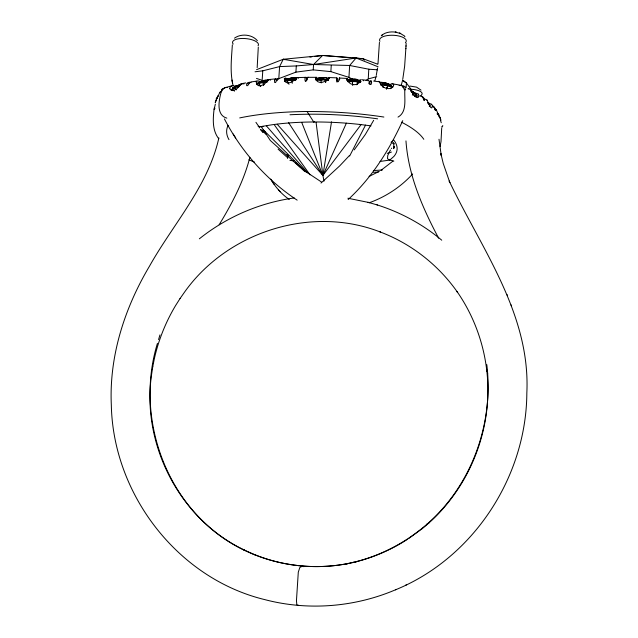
<?xml version="1.0" encoding="UTF-8"?>
<svg xmlns="http://www.w3.org/2000/svg" width="638" height="638" viewBox="0 0 638 638"><rect width="100%" height="100%" fill="white"/><g stroke="black" fill="none" stroke-linecap="round" stroke-linejoin="round"><path stroke-width="0.96" d="M232.12 90.054L232.152 89.631L232.232 90.644L232.519 88.251L235.869 86.146L241.523 84.328M256.205 81.784A4.442 2.592 43.5 0 1 256.46 81.497C257.417 80.428 260.097 80.922 260.312 82.198M287.339 79.59L287.252 78.968M262.569 132.425L262.226 130.91A4.067 3.19 -21.3 0 0 261.931 130.575M257.17 67.676L258.294 47.148M441.703 128.278L441.002 141.644L440.084 146.525M336.888 82.047L337.024 78.49M336.792 79.112L337.223 81.473A0.813 0.694 -2.8 0 0 338.451 81.544L339.376 77.995L347.239 78.474L347.216 79.957M437.453 114.058L437.429 114.473L437.405 113.516L437.381 114.497M402.809 78.929L404.636 66.288L405.88 48.257M427.827 103.093L427.843 102.67L429.39 103.691L429.565 106.307L429.821 104.712M428.465 103.093L429.845 105.501M428.967 103.858L428.983 103.436M429.35 104.417L429.39 103.691L427.899 102.487M429.645 104.672L429.661 104.249M429.757 106.067L429.797 105.334M316.982 78.753L317.006 78.203L316.017 78.195M411.239 91.728L411.343 89.743L406.398 82.94L402.498 79.886M410.856 90.835L413.241 91.968L413.392 93.523L412.347 95.142M417.037 96.777L416.55 95.317L414.261 93.284L411.143 91.585M414.987 94.041L414.261 93.284M415.625 94.488L415.003 93.706M416.55 95.317L416.175 94.312L413.241 91.968L411.893 91.864M416.845 95.7L416.574 94.887M417.005 96.186L416.861 95.365M339.416 80.021L339.456 78.562M405.991 46.247L406.143 43.264M406.151 87.725L406.398 82.94L402.395 80.524M352.686 85.484C351.554 77.7 354.887 77.549 361.068 81.68M380.415 84.71L384.275 85.021L383.031 84.288L380.431 84.376M391.963 86.433L389.236 84.272L385.041 82.725L379.769 82.294C384.451 82.198 389.18 83.466 392.474 86.92L392.45 87.358L384.299 84.575M386.724 85.396L386.748 84.958L385.543 84.798M386.453 89.272L387.912 85.045L389.236 84.272L386.66 83.522M388.965 85.931L388.989 85.484L382.752 82.725L380.328 83.474L379.323 81.8L373.581 81.042M389.978 86.194L388.989 85.484M390.903 86.593L389.993 85.859M405.856 48.727L406.015 45.769M379.427 42.363L377.991 63.8M381.707 84.806L381.731 84.368M356.73 81.839L356.754 81.401L352.942 80.843L347.877 80.93L347.83 81.704L355.478 81.608L360.207 82.549M357.336 84.12L357.982 81.457L359.928 80.675L359.433 80.779C355.629 78.793 351.044 78.665 346.952 79.758M359.106 82.318L359.13 81.871L353.053 79.303L347.877 80.93M360.566 80.141L360.135 79.622L359.585 80.914M366.029 80.516L368.246 78.921L368.796 69.207L349.648 65.483L313.561 64.51L283.24 59.27L256.572 69.654M353.157 79.479L348.946 77.358L349.648 65.483L356.092 58.002L363.126 58.76L377.744 64.231M349.066 81.449L349.09 81.002M351.618 81.401L351.642 80.954M354.194 81.536L354.218 81.09M348.946 77.358L330.867 71.623L331.25 65.371M317.238 80.117L317.269 79.678L320.914 79.264L326.066 79.559L329.088 78.681L325.085 77.533L319.869 77.605L315.523 78.865L316.121 80.452L323.45 79.87L328.506 80.508M319.63 79.902L319.654 79.463M322.158 79.87L322.182 79.431M324.742 80.021L324.774 79.575M325.755 82.262L326.066 79.559L321.743 77.74L319.869 77.605L317.66 78.657M327.286 80.34L326.066 79.559M435.579 110.549L434.964 108.261A4.952 4.402 -42.3 0 0 433.633 106.761M277.155 79.256L295.904 72.142L313.218 69.869L313.561 64.51L322.581 55.458L356.092 58.002L378.119 66.807M293.639 77.964L284.452 80.978L284.428 81.417L288.28 80.5L288.304 80.061L295.729 79.957M288.28 80.5L289.453 79.981M289.429 80.316L290.625 80.292L290.657 79.846M290.625 80.292L293.121 80.252L293.153 79.814M293.121 80.252L294.437 79.917M295.904 72.142L296.311 65.929L313.561 64.51L356.092 58.002M347.216 78.514L347.2 79.032M278.814 78.314L279.603 66.599L283.24 59.27L322.581 55.458L350.27 57.715M286.183 80.882L286.215 80.444M288.201 83.498L286.741 79.248L284.484 80.667M261.692 82.717L262.856 82.007L266.509 82.071L266.477 82.509L260.631 82.828L256.588 84.248L256.261 81.839M296.311 65.929L279.603 66.599L262.792 70.81L262.13 80.332L256.492 78.402M263.996 82.525L264.028 82.087M257.194 83.849L258.765 82.733L265.894 80.268M257.904 83.594L257.935 83.163M260.089 86.058L258.709 83.482L259.419 81.983L263.51 80.468L268.271 80.069L263.51 80.468L261.692 82.039M259.634 83.084L261.724 82.286M232.352 44.867C231.49 58.385 229.832 72.198 233.077 85.532M232.232 89.224L233.341 87.725M233.317 88.052L233.931 87.35M235.605 89.304L234.64 86.896L241.802 84.304M235.398 87.215L235.422 86.784L239.449 86.106L239.417 86.537L233.899 87.773M237.256 86.792L237.288 86.361M238.293 86.8L238.349 86.058L240.207 84.511L235.869 86.146L232.519 88.251L232.463 88.993L234.449 91.194M232.838 88.459L232.87 88.028M214.224 107.981C212.996 118.237 211.904 129.993 218.722 138.693M392.043 83.809L389.659 84.583L389.603 85.141M214.528 107.647L215.341 104.098M377.521 68.019L376.253 75.459M382.712 86.975L382.752 82.725M314.367 121.547L313.92 122.305L307.077 111.554A142.984 40.672 3.3 0 1 383.877 117.049M152.785 366.547L151.557 374.658C140.807 448.801 184.358 527.363 254.65 554.733L253.988 554.462C285.417 567.27 320.77 569.981 353.827 562.333L352.734 562.58C372.201 558.043 390.855 550.115 407.61 539.214M331.529 121.834L322.9 175.434L324 181.176M304.916 78.578L305.131 80.89A0.813 0.686 -22.8 0 0 305.674 81.154M152.769 366.643L154.372 358.572C158.575 339.887 165.784 321.887 175.649 305.458L180.044 298.544M418.887 96.29L418.584 94.448M360.534 80.476L359.369 82.653L356.897 84.248A6.851 5.973 10.6 0 1 356.203 84.423A7.002 6.205 12.7 0 1 349.959 83.315L348.093 81.425L347.239 79.375M218.882 137.92C208.052 186.376 173.249 223.842 149.515 266.134C124.737 307.811 109.074 355.924 111.315 404.795L111.323 404.994C113.078 494.179 177.651 578.61 265.017 599.672L265.735 599.864C308.88 610.973 355.541 607.065 396.405 589.408M284.396 79.024L284.795 81.082M216.298 100.19L215.221 102.431L216.457 99.464A4.897 4.57 57.7 0 1 216.609 99.273M402.251 81.449L401.174 85.636M157.434 343.356C133.446 421.375 169.269 514.587 244.314 550.004L243.652 549.709L252.297 553.68L251.635 553.385C281.669 566.273 315.547 569.822 347.622 563.593L346.482 563.832L356.435 561.631L355.334 561.871C382.018 555.172 406.948 541.877 427.564 523.67L427.077 524.101C471.841 485.063 493.932 423.265 486.794 364.601M249.889 157.307C243.7 181.391 232.025 203.618 219.153 224.743M375.846 77.182L374.865 80.739M232.144 89.256L232.264 88.794M307.125 79.12L307.277 78.546M216.489 98.491L216.346 99.353M307.069 79.311L306.32 80.874A0.813 0.67 -23.5 0 1 305.69 81.138M328.833 78.091L329.009 77.549L336.928 77.868M328.913 77.828L327.461 80.524M325.452 82.222L326.018 80.324M158.559 339.591L159.963 334.886M274.643 80.093L274.611 82.358A0.805 0.622 -34.9 0 0 275.736 82.278L276.82 79.909M217.686 96.888L219.966 92.175M216.577 98.22L217.622 96.49M346.37 123.158L322.9 175.434L277.227 124.266M356.706 84.79L357.934 82.222M402.745 120.63C389.387 149.858 371.922 177.611 348.157 199.542M246.962 83.618C245.383 87.095 248.661 85.939 248.876 83.299M349.656 156.007L365.534 125.088M262.992 126.268L262.912 126.412A1.571 1.284 66.9 0 1 262.585 126.755L258.119 126.332M373.669 120.319L365.287 134.538L354.186 149.914M394.499 146.724L393.606 148.654L394.132 146.668L393.909 147.705L393.75 144.531M386.437 88.315L387.864 85.811M389.882 151.047L387.752 155.505L387.505 158.407A1.443 1.116 73.5 0 0 387.744 158.862L389.22 159.859L393.829 161.095M405.17 89.679L405.018 87.366M296.71 78.426L295.227 80.579M390.193 150.512L390.504 149.994M391.389 148.566L391.668 148.128M230.095 86.84L229.816 88.682M259.156 127.951L260.057 126.826A53.074 15.679 4 0 1 262.489 126.332L271.828 124.801A114.824 32.538 3.3 0 1 359.314 124.394M267.641 80.428L264.172 84.383M179.988 298.624L184.677 291.933C227.463 231.769 311.464 204.91 380.607 232.128L379.945 231.865C411.183 243.612 438.577 265.073 457.637 292.451L457.007 291.526C473.452 315.14 483.732 342.925 486.882 371.515L486.81 370.877C493.621 429.972 468.451 491.475 422.077 528.758L422.603 528.312M429.262 106.323L429.589 105.884M221.944 89.487C219.209 98.196 215.253 114.896 226.817 118.126M361.06 124.617L322.9 175.434L288.44 122.424M223.069 88.913L221.546 91.441M305.275 77.581L305.913 77.413M238.955 86.601L240.582 84.487M390.464 88.674L391.716 87.127L391.756 86.369L390.927 86.154M238.676 86.943L236.961 88.65A7.417 4.394 -54.7 0 1 236.02 89.256M349.401 155.584L339.703 165.88L321.026 183.058M412.666 173.943C400.808 186.974 385.679 196.871 369.107 202.82M267.904 80.093L268.981 79.527L270.568 80.125M234.074 88.028L235.869 86.146L237.607 86.146M307.731 77.469L308.25 77.35M381.277 35.8C385.177 31.94 391.254 31.414 396.421 32.251L395.257 32.083L400.704 33.543L399.484 33.024M414.796 96.362L416.135 95.062L415.641 94.049M370.447 81.074L370.12 81.409L371.077 81.528M258.071 83.211L259.419 81.983L260.934 82.023M234.489 38.152C241.076 33.328 252.034 34.308 257.353 40.665M392.952 161.111L381.014 170.314M428.816 522.993L429.294 522.586M381.723 35.353L382.648 34.58M240.925 84.136L243.174 83.546M199.359 238.811C226.562 217.016 259.69 202.732 294.222 197.947M230.414 86.497L232.854 85.755L236.842 86.433M421.83 528.91L408.44 538.695M220.389 91.776L221.593 91.138M218.044 96.107L218.587 95.732M277.474 78.913L278.631 78.721M285.146 80.396L286.741 79.248L291.064 77.995L296.215 77.932L291.064 77.995L288.248 79.391L286.741 79.248M391.046 142.274L392.681 141.142M257.776 83.004L259.419 81.983M275.353 79.024L276.302 78.881A21.604 8.358 85.6 0 1 277.546 79.495M379.307 171.327L369.067 176.447M249.785 82.27L251.468 82.015A19.435 11.037 78.9 0 1 251.627 82.119M387.218 153.423L391.413 152.067M398.016 117.105C407.379 111.849 404.229 98.954 404.851 89.767M395.48 589.823C473.42 558.011 526.39 476.817 526.836 393.008C530.625 313.872 481.459 248.9 449.184 181.017L449.854 182.62L443.235 163.448L440.874 153.606L441.241 155.449L439 139.243M256.62 83.809L257.218 83.522M405.704 585.158L406.581 584.767M368.477 80.492L369.035 80.731M346.609 80.109L350.421 78.976L353.077 79.112M368.246 78.921L376.739 76.648M224.576 87.773L231.841 85.843M322.477 77.573L316.169 79.686L317.269 79.678M298.488 605.247L297.523 605.334L296.814 604.537L296.455 600.661L298.297 572.126L299.852 567.469L302.444 566.121L303.879 566.688M399.603 85.516L401.35 85.38A5.925 2.887 -82.4 0 1 402.801 87.302M241.746 83.642L245.766 82.9M393.917 143.311L392.785 143.502M251.874 81.839L256.851 81.074M234.64 86.896L235.422 86.784M259.371 81.776L260.312 81.656M309.948 57.077L311.886 56.83M314.805 56.455L322.581 55.458M255.041 71.783L262.792 70.81M380.025 161.454L389.826 160.066L393.893 156.422A119.123 34.883 4.3 0 0 393.391 139.61M402.187 85.971L403.248 85.955M275.76 78.857L268.622 79.567M258.765 82.733L259.658 82.645M225.82 87.486L227.351 87.47M316.153 77.286L316.273 77.294A11.037 2.01 -81.4 0 1 316.392 77.334A23.957 4.275 -84.5 0 1 316.95 78.243M285.999 79.136L287.355 79.04M297.547 77.541L297.659 77.541A10.966 2.584 80.2 0 1 297.826 77.565A23.813 5.758 82.9 0 1 298.632 78.227M373.509 172.3L378.39 172.013M289.979 114.76C319.239 113.293 348.643 114.72 377.64 118.843M297.388 77.589L305.562 77.35M285.361 78.131L285.625 78.147A11.46 4.434 -84.6 0 1 285.888 78.195A24.723 9.482 -88.2 0 1 287.244 79.032M305.905 78.251L306.719 78.243L306.447 77.9M408.001 88.778L408.352 88.778A11.101 6.914 -66 0 1 408.862 88.849M287.236 80.077L288.304 80.061M307.955 77.318L316.352 77.326M409.827 86.058L416.55 87.127L421.024 90.141M336.553 78.769L337.039 78.801M356.754 81.401L357.982 81.457M339.472 78.921L339.902 78.945M414.947 92.869L418.289 94.057M368.796 69.207L377.56 69.805M346.737 79.367L347.255 79.399M386.748 84.958L387.912 85.045M352.248 57.875L363.126 58.76L364.585 60.044M359.617 80.364L360.63 80.452M384.275 85.021L385.527 85.133M363.174 80.683L363.684 80.731M313.218 69.869L330.867 71.623M315.523 78.865L316.919 79M262.696 131.109L262.497 131.093A25.927 19.714 -67.5 0 0 261.883 131.053M361.594 79.694L367.616 80.332M359.409 124.394L371.021 125.861M294.413 80.252L295.697 80.404M293.887 160.872L289.947 160.385M347.877 198.227L368.493 202.429M427.731 102.718L431.447 104.201M408.87 88.818L410.561 89.679M392.043 83.785A11.332 5.375 -79.6 0 1 392.434 83.801L401.541 85.412M413.432 92.773L412.491 92.598L412.467 93.036L414.245 93.714M420.083 95.556L421.726 96.202M389.659 84.583L390.783 84.83M327.31 79.902L328.522 80.173M283.24 59.27L284.931 59.669M424.629 98.93L426.838 100.062M376.97 204.87L377.481 205.013C400.911 212.454 422.898 224.409 441.743 240.199M367.982 202.286L377.481 205.013M328.61 78.578L325.085 77.533L321.743 77.74L320.914 79.264L321.209 82.948M359.13 81.871L360.223 82.214M392.817 83.873L393.63 84.519M260.607 129.634L261.213 129.905A4.402 3.445 -48.1 0 1 261.987 130.535M254.602 162.18L248.908 159.803M399.835 33.176L404.093 35.728M296.176 79.583L292.818 78.139L291.901 79.654L292.244 83.315M267.793 81.975L264.427 80.476L262.856 82.007L263.661 85.612M432.963 106.49L433.593 106.817M431.79 104.616L433.17 106.195A4.976 4.322 -64.2 0 1 434.247 107.583M422.619 96.84L420.968 96.274A18.047 14.61 -58.5 0 0 420.745 96.234M393.837 143.821L393 142.705L394.164 143.997M321.416 181.982L309.103 173.815M297.164 200.149C266.445 179.804 241.363 151.597 224.409 118.915M289.253 199.463C281.605 194.215 275.393 187.086 270.735 179.111M383.215 86.943L381.388 85.229M359.433 80.779L360.717 81.768M287.1 157.283L278.072 149.093M304.812 171.558L270.305 140.48L261.644 127.265M286.956 154.619L288.4 155.967M295.601 162.69L300.642 167.403M263.183 129.721L306.591 172.611M278.615 190.044L280.241 191.775M413.241 91.968L415.155 94.001M404.468 36.127L404.947 36.701M266.397 125.893L308.306 173.616M306.623 78.123L306.671 78.179A5.391 1.332 88.9 0 0 306.703 80.643M256.596 84.192L258.159 85.46A6.763 5.032 -45.7 0 0 258.709 85.683M234.585 87.637L236.243 89.886M371.388 80.93L370.973 80.739A18.63 3.637 -82.8 0 0 370.439 81.146M274.452 125.008L310.02 174.82M438.721 114.282L439.518 116.299M259.227 127.121L255.934 122.313M436.52 110.318L437.668 112.958M413.591 94.926L412.363 92.885M381.077 84.814L380.272 83.458M427.213 100.509L429.701 105.892M258.709 83.482L260.79 86.585M274.037 184.246L272.075 181.304M410.88 90.086L412.18 92.534M316.48 80.3L315.762 78.171M233.189 134.004L235.677 137.975M411.343 89.743L412.802 92.311M434.35 107.519L435.371 110.454M440.507 120.43L441.273 122.751M287.18 80.835L289.006 84.304M438.649 238.205C422.555 207.916 408.344 175.546 405.967 140.902M422.835 97.47L424.222 100.613L423.887 98.212M265.583 132.991L266.014 134.259M403.128 86.8L404.213 89.4A0.869 0.71 42.3 0 0 404.803 89.783A0.877 0.439 68.3 0 0 405.162 89.671M232.288 89.91L232.519 90.492M301.742 122.48L322.9 175.434L316.081 122.4M511.078 304.876L511.445 305.809M507.098 294.628L507.481 295.617M432.301 105.733L432.046 107.662A6.747 1.938 76.3 0 1 429.972 106.315A6.603 1.755 75 0 1 429.709 105.772M439.311 116.395A4.841 4.482 -53.8 0 1 439.909 117.304L440.866 120.295M440.794 120.08L440.132 118.014A4.793 4.482 -24.9 0 0 439.375 116.913M232.001 80.037L232.511 82.916M369.282 81.76L369.944 84.176A0.805 0.678 21.6 0 0 371.149 84.328L371.643 82.039M393.75 84.87L393.096 86.848L391.198 88.164A7.624 6.316 32.9 0 1 390.097 88.467A8.406 7.026 35.4 0 1 383.956 87.35M487.568 373.015L487.631 373.653M287.794 155.377L287.658 158.224A1.42 0.694 -77.1 0 1 287.539 158.527M399.149 85.588A37.889 21.03 -74 0 1 399.611 85.484M403.192 86.186A5.941 3.565 -62.9 0 1 405.282 86.999M221.857 89.392A5.726 4.761 48.4 0 1 224.736 88.283M221.561 91.457A0.845 0.486 -58.5 0 1 221.059 91.832M223.172 89.033A5.742 4.522 77.3 0 1 225.812 87.43M359.066 81.138A4.881 1.148 -84.2 0 1 359.019 81.776M346.833 79.87A4.889 1.539 -86.3 0 1 346.865 79.63M316.568 79.224A4.905 2.233 -89.4 0 1 316.623 78.578M260.041 82.525A4.793 3.565 80.6 0 1 260.049 82.142M369.96 81.552A5.391 1.061 -82.7 0 1 369.617 84.096M410.609 89.416A4.067 2.153 82.3 0 1 410.968 89.806M412.435 92.749A5.527 0.821 63.5 0 1 412.284 92.446M414.269 95.684A7.56 3.214 69.2 0 1 413.615 94.831M417.683 97.542A8.326 3.7 70.2 0 1 414.285 95.604M417.691 97.566A7.536 3.421 69.4 0 0 418.042 97.415L418.815 96.513A5.886 2.911 50.1 0 0 418.815 96.234M418.153 94.137A4.314 3.086 -7.3 0 1 418.488 94.496M413.416 93.124A25.791 21.038 -74.5 0 1 414.939 93.028M393.55 84.583A4.115 2.089 -48.5 0 1 393.614 84.966M383.901 87.446A7.608 6.3 36.4 0 1 383.191 86.983M381.221 85.293A5.973 3.692 39.1 0 1 380.902 84.854M378.844 81.297A25.64 5.511 -74.4 0 1 379.004 81.433M243.214 83.745A23.869 13.127 64.7 0 1 243.987 83.945M240.542 84.088A4.338 2.058 -73.9 0 1 240.933 83.769M238.811 86.521A5.838 1.755 -50.3 0 1 238.556 86.832M236.004 89.192A8.222 5.032 -55.8 0 1 231.65 90.261M231.618 90.325A7.433 4.61 -54.9 0 1 230.9 89.998L229.895 88.897A5.399 3.365 -33.7 0 1 229.839 88.666M230.143 86.872A3.956 2.807 21.2 0 1 230.493 86.561M217.438 96.402A4.139 3.254 -8.8 0 1 217.853 95.979M216.242 98.762A5.662 1.244 -52.7 0 1 216.29 98.515M216.41 99.472A7.281 0.606 -71.4 0 1 216.306 99.464M217.51 97.04A8.103 0.654 -73 0 1 216.449 99.337M217.542 97.494A7.321 0.478 -73 0 1 217.223 98.3M220.062 92.319A3.892 2.919 -71.9 0 1 220.461 91.92M442.748 125.471A5.981 1.699 74.8 0 1 441.368 126.858M434.829 108.986A5.511 4.96 -52.3 0 1 436.185 109.816M436.24 109.744A4.227 3.684 -85.9 0 1 436.639 110.199M439.829 117.161A6.149 0.75 72.2 0 1 437.628 113.301M438.154 113.979A4.163 3.03 20.7 0 1 438.513 114.369M437.182 113.213A5.295 4.586 -3.4 0 1 438.266 113.939M426.926 99.903A4.346 3.381 89 0 1 427.332 100.349M431.296 104.289A4.171 3.11 8.9 0 1 431.647 104.672M360.191 80.603A4.546 1.061 -61.4 0 1 360.103 80.962M346.928 78.817A4.434 0.917 63.1 0 1 347.016 78.673M329.072 77.852A24.77 0.79 86.9 0 1 329.208 78.665M326.728 80.085A6.555 4.657 -22.3 0 1 316.408 80.332M315.515 77.82A4.546 1.515 58.7 0 1 315.658 77.613M315.69 77.397A5.798 1.196 75.7 0 1 316.225 77.732M296.925 77.517A5.774 1.396 -87.1 0 1 297.507 77.852M297.061 77.437A4.546 0.638 -70.7 0 1 297.125 77.517M294.317 80.061A6.532 4.107 -34.7 0 1 284.859 81.042M284.253 78.873A4.482 2.169 51.4 0 1 284.46 78.618M284.42 78.434A5.83 2.297 70.4 0 1 285.409 78.354M267.753 79.798A4.386 1.188 -72.1 0 1 268.024 79.575M264.068 84.184A6.906 4.937 -45.5 0 1 258.765 85.572M214.894 108.388A6.492 0.566 -75 0 1 214.169 109.13M214.567 107.846A6.356 0.694 -77 0 1 214.615 107.407M263.079 131.651A24.81 18.885 -67.4 0 1 263.917 131.699L264.291 131.779A5.287 4.003 -66.5 0 1 265.121 131.978M263.071 131.133A5.351 3.676 -79.7 0 1 265.36 133.206M216.258 100.158A4.849 4.562 27.3 0 1 216.553 99.767M422.643 96.809A5.104 4.107 -56.3 0 1 423.839 98.244M421.686 96.274A5.088 3.876 -73.1 0 1 422.651 97.622M371.284 81.353A5.256 1.029 -81.7 0 1 371.404 82.653M368.82 82.78A5.256 0.494 88.1 0 1 368.9 83.722M368.158 81.002A19.706 3.748 -81.9 0 1 368.453 80.707M250.694 82.653A19.012 10.886 80 0 0 249.394 82.326L247.991 82.525A5.136 2.927 78.4 0 0 247.073 83.769M249.131 83.745A5.144 2.52 -89.5 0 1 249.865 82.565M308.25 77.302A20.607 4.299 89.3 0 1 308.505 77.477M307.213 77.852A5.248 1.085 -89.8 0 1 307.731 77.294M304.677 77.732A5.24 1.579 79.6 0 1 305.243 77.389M305.921 77.254A21.237 4.53 -89.7 0 1 306.463 77.605M274.787 80.388A5.208 2.01 84.2 0 1 275.393 79.168M277.083 80.747A5.192 1.507 -85.1 0 1 277.546 79.551M278.631 78.841A21.532 8.222 84.6 0 1 278.846 78.937M339.416 77.868A20.91 0.534 -87.1 0 1 339.48 78.195M336.728 78.123A5.256 0.654 83.7 0 1 336.896 78.538M336.92 78.777A21.684 0.654 -86.2 0 1 337.031 78.163M239.713 117.918A144.515 41.063 3.3 0 1 307.038 111.498M228.986 139.642A150.967 45.194 2.7 0 1 228.101 125.359M382.481 169.931A156.382 48.648 3.7 0 1 373.366 170.577M401.485 122.201A148.144 43.528 4.3 0 1 423.815 139.299M265.775 133.765A126.324 39.923 2.6 0 1 260.519 129.737M410.625 89.256A11.779 4.043 1.9 0 1 421.439 94.99M379.913 41.303A13.366 5.232 2.1 0 1 393.766 35.305A13.366 5.232 2.1 0 1 405.425 42.722M233.189 44.062A13.023 4.929 5.5 0 1 245.032 38.535A13.023 4.929 5.5 0 1 258.063 45.784"/></g></svg>
